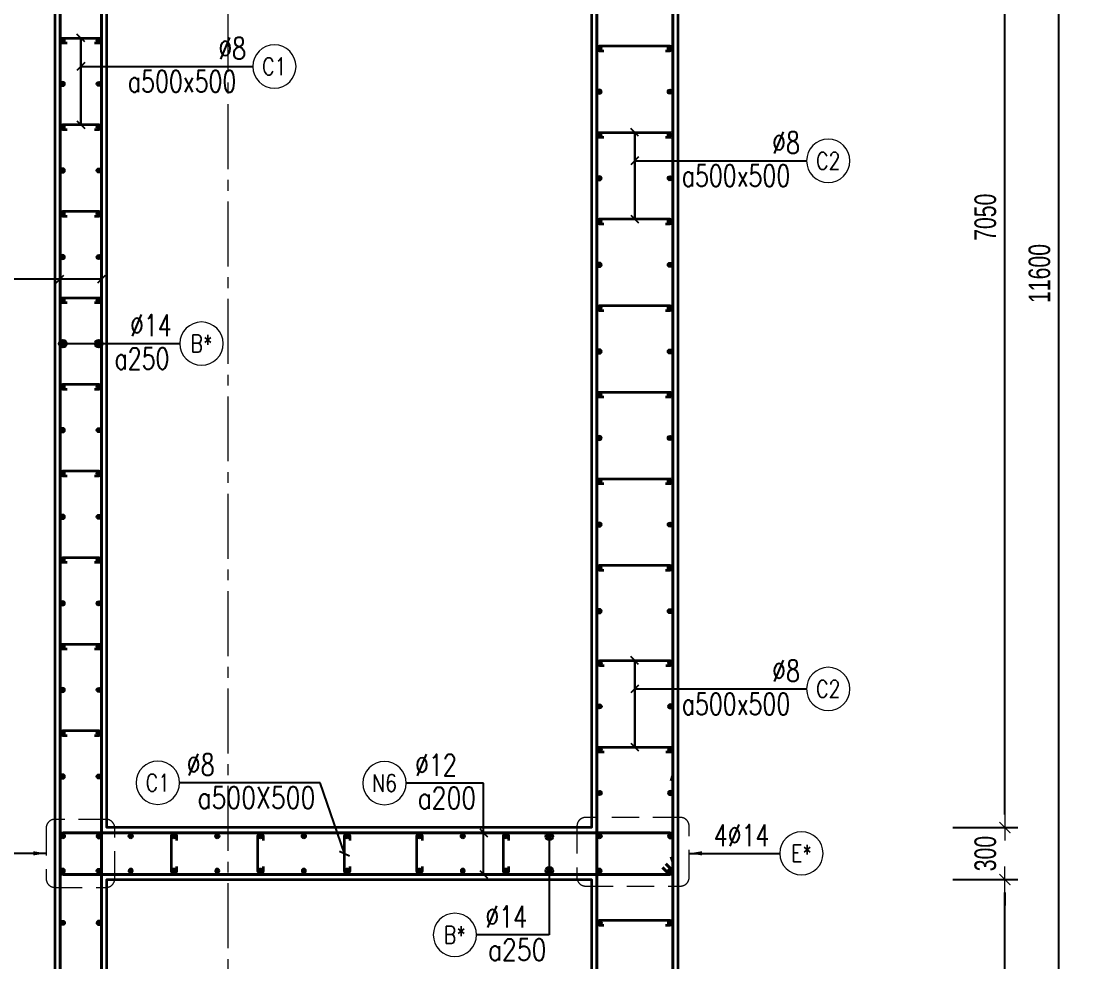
# Model space of a CAD drawing. Header units: millimetres. Extents: x 988833 to 1318015, y -9365 to 47591.
# Drawn here: x 1161304 to 1167376, y 2710 to 8144 of the extents above; entities that cross this region are included whole.
import ezdxf
from ezdxf.enums import TextEntityAlignment as Align

# ---------------------------------------------------------------- set-up
doc = ezdxf.new("R2010")
doc.units = ezdxf.units.MM
doc.header["$MEASUREMENT"] = 0
doc.linetypes.add('HIDDEN2', pattern=[4.7625, 3.175, -1.5875])
doc.linetypes.add('OF_Grid_1$0$CENTER2', pattern=[1.125, 0.75, -0.125, 0.125, -0.125])
doc.layers.get('0').update_dxf_attribs({"lineweight": 20})
doc.layers.get('Defpoints').update_dxf_attribs({"color": 151, "lineweight": 9})
for name, color, linetype, lineweight in [('KC-LEADER', 153, 'Continuous', 18), ('KC-THEP', 6, 'Continuous', 40), ('NDC_S_DIM', 1, 'Continuous', 15), ('NDC_S_HIDDEN', 8, 'HIDDEN2', 13), ('NDC_S_LEADER', 1, 'Continuous', 15), ('NDC_S_REBAR', 4, 'Continuous', 35), ('NDC_S_STIRRUP', 4, 'Continuous', 40), ('NDC_S_VN TEXT', 7, 'Continuous', 20), ('NDC_S_WALL', 6, 'Continuous', 35), ('OF_Grid_1$0$NDC_S_AXIS', 5, 'OF_Grid_1$0$CENTER2', 13)]:
    doc.layers.add(name, color=color, linetype=linetype, lineweight=lineweight)
doc.styles.add('NDC_DIM', font='', dxfattribs={"width": 0.75})
doc.styles.add('NDC_EN TXT', font='romans.shx', dxfattribs={"width": 0.8})
doc.styles.get('NDC_DIM').set_extended_font_data('Dotum')
doc.dimstyles.new('NDC_dim_30', dxfattribs={"dimscale": 30, "dimtxt": 2.5, "dimasz": 1.5, "dimexe": 1.5, "dimexo": 2.5, "dimgap": 1, "dimtad": 1, "dimdec": 0, "dimzin": 0, "dimdsep": 46, "dimtxsty": 'NDC_DIM', "dimblk": 'DIMMARK', "dimcen": 0.09, "dimdle": 1.2, "dimclrd": 1, "dimclre": 1, "dimclrt": 3, "dimadec": 0, "dimazin": 0, "dimtfac": 1, "dimtdec": 0, "dimtix": 1, "dimtofl": 0, "dimtmove": 0, "dimatfit": 3, "dimfxl": 6, "dimfxlon": 1, "dimtolj": 1, "dimtzin": 0, "dimarcsym": 0})
doc.dimstyles.new('NDC_dim_50', dxfattribs={"dimscale": 50, "dimtxt": 2.5, "dimasz": 1.5, "dimexe": 1.5, "dimexo": 2.5, "dimgap": 1, "dimtad": 1, "dimdec": 0, "dimzin": 0, "dimdsep": 46, "dimtxsty": 'NDC_DIM', "dimblk": 'DIMMARK', "dimcen": 0.09, "dimdle": 1.2, "dimclrd": 1, "dimclre": 1, "dimclrt": 3, "dimadec": 0, "dimazin": 0, "dimtfac": 1, "dimtdec": 0, "dimtix": 1, "dimtofl": 0, "dimtmove": 0, "dimatfit": 3, "dimfxl": 6, "dimfxlon": 1, "dimtolj": 1, "dimtzin": 0, "dimarcsym": 0})

# ---------------------------------------------------------------- blocks, each defined once
blk = doc.blocks.new('THEP')
at = {"layer": 'KC-LEADER', "color": 6}
blk.add_circle((0, 0), 14, dxfattribs=at)
at = {"layer": 'KC-THEP'}
for p, q in [((-14, 0), (14, 0)), ((9.9, 9.9), (-9.9, -9.9)), ((-9.9, 9.9), (9.9, -9.9)), ((0, 14), (0, -14))]:
    blk.add_line(p, q, dxfattribs=at)
blk = doc.blocks.new('DIMMARK')
at = {"layer": 'NDC_S_DIM', "color": 1}
blk.add_line((-1.5, 0), (1, 0), dxfattribs=at)
at = {"layer": 'NDC_S_DIM', "color": 2, "const_width": 0.1}
blk.add_lwpolyline([(-0.424, -0.424), (0.424, 0.424)], dxfattribs=at)
blk = doc.blocks.new('*U13')
blk.add_circle((-2.5, 0), 2.5)
at = {"layer": 'NDC_S_VN TEXT', "color": 3, "style": 'NDC_EN TXT', "width": 0.75}
blk.add_attdef('DK1', (0.5, 0.85), '', height=2.5, dxfattribs=at)
at = {"layer": 'NDC_S_VN TEXT', "color": 7, "style": 'NDC_EN TXT', "width": 0.8}
blk.add_attdef('SH2', text='', height=2, dxfattribs=at).set_placement((-2.5, 0), align=Align.MIDDLE)
blk = doc.blocks.new('*U12')
blk.add_circle((-2.5, 0), 2.5)
at = {"layer": 'NDC_S_VN TEXT', "color": 3, "style": 'NDC_EN TXT', "width": 0.75}
for tag, p in [('DK1', (0.5, 0.85)), ('KC1', (0.5, -2.97))]:
    blk.add_attdef(tag, p, '', height=2.5, dxfattribs=at)
at = {"layer": 'NDC_S_VN TEXT', "color": 7, "style": 'NDC_EN TXT', "width": 0.8}
blk.add_attdef('SH2', text='', height=2, dxfattribs=at).set_placement((-2.5, 0), align=Align.MIDDLE)
blk = doc.blocks.new('*U11')
blk.add_circle((-2.5, 0), 2.5)
at = {"layer": 'NDC_S_VN TEXT', "color": 3, "style": 'NDC_EN TXT', "width": 0.75}
for tag, p in [('DK1', (0.5, 0.85)), ('KC1', (0.5, -2.97))]:
    blk.add_attdef(tag, p, '', height=2.5, dxfattribs=at)
at = {"layer": 'NDC_S_VN TEXT', "color": 7, "style": 'NDC_EN TXT', "width": 0.8}
blk.add_attdef('SH2', text='', height=2, dxfattribs=at).set_placement((-2.5, 0), align=Align.MIDDLE)
blk = doc.blocks.new('*U10')
blk.add_circle((2.5, 0), 2.5)
at = {"layer": 'NDC_S_VN TEXT', "color": 3, "style": 'NDC_EN TXT'}
for tag, width, p in [('DK2', 0.75, (-0.85, 0.85)), ('KC2', 0.8, (-0.85, -2.97))]:
    blk.add_attdef(tag, text='', height=2.5, dxfattribs=dict(at, width=width)).set_placement(p, align=Align.RIGHT)
at = {"layer": 'NDC_S_VN TEXT', "color": 7, "style": 'NDC_EN TXT', "width": 0.8}
blk.add_attdef('SH3', text='', height=2, dxfattribs=at).set_placement((2.5, 0), align=Align.MIDDLE)
blk = doc.blocks.new('*D853')
at = {"layer": 'Defpoints', "color": 0, "ltscale": 200, "transparency": 16777216}
for p in [(1165777.6, 12485.6), (1167300.9, 12485.6), (1165777.6, 885.9)]:
    blk.add_point(p, dxfattribs=at)
at = {"layer": 'NDC_S_DIM', "color": 1, "lineweight": -2, "ltscale": 200, "transparency": 16777216}
for p, q in [((1167000.9, 12485.6), (1167375.9, 12485.6)), ((1167300.9, 960.9), (1167300.9, 12410.6)), ((1167000.9, 885.9), (1167375.9, 885.9))]:
    blk.add_line(p, q, dxfattribs=at)
at = {"layer": 'NDC_S_DIM', "color": 1, "lineweight": -2, "ltscale": 200, "transparency": 16777216, "xscale": 75, "yscale": 75, "zscale": 75}
for p, rotation in [((1167300.9, 12485.6), 90), ((1167300.9, 885.9), 270)]:
    blk.add_blockref('DIMMARK', p, dxfattribs=dict(at, rotation=rotation))
at = {"layer": 'NDC_S_DIM', "color": 3, "ltscale": 200, "transparency": 16777216, "insert": (1167188.3, 6685.7), "char_height": 125, "attachment_point": 5, "rotation": 90, "style": 'NDC_DIM'}
blk.add_mtext('\\A1;11600', dxfattribs=at)
blk = doc.blocks.new('*D884')
at = {"layer": 'Defpoints', "color": 0, "ltscale": 200, "transparency": 16777216}
for p in [(1164600.4, 3485.6), (1166988.3, 3485.6), (1164600.4, 3185.6)]:
    blk.add_point(p, dxfattribs=at)
at = {"layer": 'NDC_S_DIM', "color": 1, "lineweight": -2, "ltscale": 200, "transparency": 16777216}
for p, q in [((1166988.3, 3560.6), (1166988.3, 3635.6)), ((1166688.3, 3485.6), (1167063.3, 3485.6)), ((1166688.3, 3185.6), (1167063.3, 3185.6)), ((1166988.3, 3110.6), (1166988.3, 3035.6))]:
    blk.add_line(p, q, dxfattribs=at)
at = {"layer": 'NDC_S_DIM', "color": 1, "lineweight": -2, "ltscale": 200, "transparency": 16777216, "xscale": 75, "yscale": 75, "zscale": 75}
for p, rotation in [((1166988.3, 3485.6), 270), ((1166988.3, 3185.6), 90)]:
    blk.add_blockref('DIMMARK', p, dxfattribs=dict(at, rotation=rotation))
at = {"layer": 'NDC_S_DIM', "color": 3, "ltscale": 200, "transparency": 16777216, "insert": (1166875.7, 3335.6), "char_height": 125, "attachment_point": 5, "rotation": 90, "style": 'NDC_DIM'}
blk.add_mtext('\\A1;300', dxfattribs=at)
blk = doc.blocks.new('*D885')
at = {"layer": 'Defpoints', "color": 0, "ltscale": 200, "transparency": 16777216}
for p in [(1164475.4, 10535.6), (1166988.3, 10535.6), (1164600.4, 3485.6)]:
    blk.add_point(p, dxfattribs=at)
at = {"layer": 'NDC_S_DIM', "color": 1, "lineweight": -2, "ltscale": 200, "transparency": 16777216}
for p, q in [((1166688.3, 10535.6), (1167063.3, 10535.6)), ((1166988.3, 3560.6), (1166988.3, 10460.6)), ((1166688.3, 3485.6), (1167063.3, 3485.6))]:
    blk.add_line(p, q, dxfattribs=at)
at = {"layer": 'NDC_S_DIM', "color": 1, "lineweight": -2, "ltscale": 200, "transparency": 16777216, "xscale": 75, "yscale": 75, "zscale": 75}
for p, rotation in [((1166988.3, 10535.6), 90), ((1166988.3, 3485.6), 270)]:
    blk.add_blockref('DIMMARK', p, dxfattribs=dict(at, rotation=rotation))
at = {"layer": 'NDC_S_DIM', "color": 3, "ltscale": 200, "transparency": 16777216, "insert": (1166875.7, 7010.6), "char_height": 125, "attachment_point": 5, "rotation": 90, "style": 'NDC_DIM'}
blk.add_mtext('\\A1;7050', dxfattribs=at)
blk = doc.blocks.new('*D890')
at = {"layer": 'Defpoints', "color": 0, "ltscale": 200, "transparency": 16777216}
for p in [(1164517.6, 3185.6), (1166988.3, 3185.6), (1164600.4, 985.6)]:
    blk.add_point(p, dxfattribs=at)
at = {"layer": 'NDC_S_DIM', "color": 1, "lineweight": -2, "ltscale": 200, "transparency": 16777216}
for p, q in [((1166688.3, 3185.6), (1167063.3, 3185.6)), ((1166988.3, 1060.6), (1166988.3, 3110.6)), ((1166688.3, 985.6), (1167063.3, 985.6))]:
    blk.add_line(p, q, dxfattribs=at)
at = {"layer": 'NDC_S_DIM', "color": 1, "lineweight": -2, "ltscale": 200, "transparency": 16777216, "xscale": 75, "yscale": 75, "zscale": 75}
for p, rotation in [((1166988.3, 3185.6), 90), ((1166988.3, 985.6), 270)]:
    blk.add_blockref('DIMMARK', p, dxfattribs=dict(at, rotation=rotation))
at = {"layer": 'NDC_S_DIM', "color": 3, "ltscale": 200, "transparency": 16777216, "insert": (1166875.7, 2085.6), "char_height": 125, "attachment_point": 5, "rotation": 90, "style": 'NDC_DIM'}
blk.add_mtext('\\A1;2200', dxfattribs=at)

msp = doc.modelspace()

# ---------------------------------------------------------------- linework, layer by layer
at = {"layer": 'NDC_S_HIDDEN', "ltscale": 50}
for points in [[(1161795.7, 3533.3), (1161499.6, 3533.3, 0.414214), (1161449.6, 3483.3), (1161449.6, 3190.4, 0.414214), (1161499.6, 3140.4), (1161795.7, 3140.4, 0.414214), (1161845.7, 3190.4), (1161845.7, 3483.3, 0.414214)], [(1165114.1, 3544), (1164566, 3544, 0.414214), (1164516, 3494), (1164516, 3197.9, 0.414214), (1164566, 3147.9), (1165114.1, 3147.9, 0.414214), (1165164.1, 3197.9), (1165164.1, 3494, 0.414214)]]:
    msp.add_lwpolyline(points, format="xyb", close=True, dxfattribs=at)
at = {"layer": 'NDC_S_REBAR'}
for points in [[(1161571.1, 8015.7), (1161546.1, 8015.7, -1), (1161546.1, 8045.7), (1161753.1, 8045.7, -1), (1161753.1, 8015.7), (1161728.1, 8015.7)], [(1164671.9, 7970.6), (1164646.9, 7970.6, -1), (1164646.9, 8000.6), (1165052.3, 8000.6, -1), (1165052.3, 7970.6), (1165027.3, 7970.6)], [(1161571.1, 7515.7), (1161546.1, 7515.7, -1), (1161546.1, 7545.7), (1161753.1, 7545.7, -1), (1161753.1, 7515.7), (1161728.1, 7515.7)], [(1164671.9, 7470.6), (1164646.9, 7470.6, -1), (1164646.9, 7500.6), (1165052.3, 7500.6, -1), (1165052.3, 7470.6), (1165027.3, 7470.6)], [(1161571.1, 7015.7), (1161546.1, 7015.7, -1), (1161546.1, 7045.7), (1161753.1, 7045.7, -1), (1161753.1, 7015.7), (1161728.1, 7015.7)], [(1164671.9, 6970.6), (1164646.9, 6970.6, -1), (1164646.9, 7000.6), (1165052.3, 7000.6, -1), (1165052.3, 6970.6), (1165027.3, 6970.6)], [(1161571.1, 6515.7), (1161546.1, 6515.7, -1), (1161546.1, 6545.7), (1161753.1, 6545.7, -1), (1161753.1, 6515.7), (1161728.1, 6515.7)], [(1164671.9, 6470.6), (1164646.9, 6470.6, -1), (1164646.9, 6500.6), (1165052.3, 6500.6, -1), (1165052.3, 6470.6), (1165027.3, 6470.6)], [(1161571.1, 6015.7), (1161546.1, 6015.7, -1), (1161546.1, 6045.7), (1161753.1, 6045.7, -1), (1161753.1, 6015.7), (1161728.1, 6015.7)], [(1164671.9, 5970.6), (1164646.9, 5970.6, -1), (1164646.9, 6000.6), (1165052.3, 6000.6, -1), (1165052.3, 5970.6), (1165027.3, 5970.6)], [(1161571.1, 5515.7), (1161546.1, 5515.7, -1), (1161546.1, 5545.7), (1161753.1, 5545.7, -1), (1161753.1, 5515.7), (1161728.1, 5515.7)], [(1164671.9, 5470.6), (1164646.9, 5470.6, -1), (1164646.9, 5500.6), (1165052.3, 5500.6, -1), (1165052.3, 5470.6), (1165027.3, 5470.6)], [(1161571.1, 5015.7), (1161546.1, 5015.7, -1), (1161546.1, 5045.7), (1161753.1, 5045.7, -1), (1161753.1, 5015.7), (1161728.1, 5015.7)], [(1164671.9, 4970.6), (1164646.9, 4970.6, -1), (1164646.9, 5000.6), (1165052.3, 5000.6, -1), (1165052.3, 4970.6), (1165027.3, 4970.6)], [(1161571.1, 4515.7), (1161546.1, 4515.7, -1), (1161546.1, 4545.7), (1161753.1, 4545.7, -1), (1161753.1, 4515.7), (1161728.1, 4515.7)], [(1164673.4, 4420.6), (1164648.4, 4420.6, -1), (1164648.4, 4450.6), (1165053.9, 4450.6, -1), (1165053.9, 4420.6), (1165028.9, 4420.6)], [(1161571.1, 4015.7), (1161546.1, 4015.7, -1), (1161546.1, 4045.7), (1161753.1, 4045.7, -1), (1161753.1, 4015.7), (1161728.1, 4015.7)], [(1164673.4, 3920.6), (1164648.4, 3920.6, -1), (1164648.4, 3950.6), (1165053.9, 3950.6, -1), (1165053.9, 3920.6), (1165028.9, 3920.6)], [(1162203, 3260.6), (1162203, 3235.6, -1), (1162173, 3235.6), (1162173, 3435.6, -1), (1162203, 3435.6), (1162203, 3410.6)], [(1162703, 3260.6), (1162703, 3235.6, -1), (1162673, 3235.6), (1162673, 3435.6, -1), (1162703, 3435.6), (1162703, 3410.6)], [(1163203, 3260.6), (1163203, 3235.6, -1), (1163173, 3235.6), (1163173, 3435.6, -1), (1163203, 3435.6), (1163203, 3410.6)], [(1163621.3, 3260.6), (1163621.3, 3235.6, -1), (1163591.3, 3235.6), (1163591.3, 3435.6, -1), (1163621.3, 3435.6), (1163621.3, 3410.6)], [(1164121.3, 3260.6), (1164121.3, 3235.6, -1), (1164091.3, 3235.6), (1164091.3, 3435.6, -1), (1164121.3, 3435.6), (1164121.3, 3410.6)], [(1164671.9, 2920.6), (1164646.9, 2920.6, -1), (1164646.9, 2950.6), (1165052.3, 2950.6, -1), (1165052.3, 2920.6), (1165027.3, 2920.6)]]:
    msp.add_lwpolyline(points, format="xyb", dxfattribs=at)
at = {"layer": 'NDC_S_STIRRUP'}
for points in [[(1161729.6, 575.6), (1161769.6, 535.6, -0.414214), (1161749.6, 515.6), (1161549.6, 515.6, -0.414214), (1161529.6, 535.6), (1161529.6, 12835.6, -0.414214), (1161549.6, 12855.6), (1161749.6, 12855.6, -0.414214), (1161769.6, 12835.6), (1161769.6, 535.6, -0.414214), (1161749.6, 515.6), (1161709.6, 555.6)], [(1165060.4, 3317), (1165070.4, 3287), (1165070.4, 12835.6, 0.414214), (1165050.4, 12855.6), (1164650.4, 12855.6, 0.414214), (1164630.4, 12835.6), (1164630.4, 9586.3), (1164630.4, 9586.3)], [(1164630.4, 10085.6), (1164630.4, 10085.6), (1164630.4, 535.6, 0.414214), (1164650.4, 515.6), (1165050.4, 515.6, 0.414214), (1165070.4, 535.6), (1165070.4, 3786.3), (1165060.4, 3756.3)], [(1165010.4, 3255.6), (1165050.4, 3215.6, 0.414214), (1165070.4, 3235.6), (1165070.4, 3435.6, 0.414214), (1165050.4, 3455.6), (1161549.6, 3455.6, 0.414214), (1161529.6, 3435.6), (1161529.6, 3235.6, 0.414358), (1161549.6, 3215.6), (1165050.4, 3215.6, 0.414214), (1165070.4, 3235.6), (1165030.4, 3275.6)]]:
    msp.add_lwpolyline(points, format="xyb", dxfattribs=at)
at = {"layer": 'NDC_S_WALL'}
for points in [[(1161500.4, 9885.6), (1161500.4, 485.6), (1162799.2, 485.6), (1162799.2, 485.6), (1162799.2, 985.6), (1162799.2, 985.6), (1161800.4, 985.6), (1161800.4, 3185.6), (1161800.4, 3185.6), (1164600.4, 3185.6), (1164600.4, 3185.6), (1164600.4, 985.6), (1163601.5, 985.6), (1163601.5, 985.6), (1163601.5, 485.6), (1163601.5, 485.6), (1165100.4, 485.6), (1165100.4, 12885.6)], [(1164600.4, 10535.6), (1164600.4, 3485.6), (1164600.4, 3485.6), (1161800.4, 3485.6), (1161800.4, 3485.6), (1161800.4, 12885.6)]]:
    msp.add_lwpolyline(points, dxfattribs=at)
at = {"layer": 'OF_Grid_1$0$NDC_S_AXIS', "ltscale": 500}
msp.add_line((1162501.2, -1148.8), (1162501.2, 14547.4), dxfattribs=at)

# ---------------------------------------------------------------- block references
at = {"layer": 'KC-THEP', "xscale": -1}
for p, rotation in [((1161546.1, 8030.7), 350.3314355636191), ((1164646.9, 7985.6), 350.3314355636191), ((1161546.1, 7780.7), 350.3314355636191), ((1164646.9, 7735.6), 350.3314355636191), ((1161546.1, 7530.7), 350.3314355636191), ((1164646.9, 7485.6), 350.3314355636191), ((1161546.1, 7280.7), 350.3314355636191), ((1164646.9, 7235.6), 350.3314355636191), ((1161546.1, 7030.7), 350.3314355636191), ((1164646.9, 6985.6), 350.3314355636191), ((1161546.1, 6780.7), 350.3314355636191), ((1164646.9, 6735.6), 350.3314355636191), ((1161546.1, 6530.7), 350.3314355636191), ((1164646.9, 6485.6), 350.3314355636191), ((1161546.1, 6280.7), 350.3314355636191), ((1164646.9, 6235.6), 350.3314355636191), ((1161546.1, 6030.7), 350.3314355636191), ((1164646.9, 5985.6), 350.3314355636191), ((1161546.1, 5780.7), 350.3314355636191), ((1164646.9, 5735.6), 350.3314355636191), ((1161546.1, 5530.7), 350.3314355636191), ((1164646.9, 5485.6), 350.3314355636191), ((1161546.1, 5280.7), 350.3314355636191), ((1164646.9, 5235.6), 350.3314355636191), ((1161546.1, 5030.7), 350.3314355636191), ((1164646.9, 4985.6), 350.3314355636191), ((1161546.1, 4780.7), 350.3314355636191), ((1164646.9, 4735.6), 350.3314355636191), ((1161546.1, 4530.7), 350.3314355636191), ((1165053.9, 4435.6), 170.331435563619), ((1161546.1, 4280.7), 350.3314355636191), ((1165053.9, 4185.6), 170.331435563619), ((1161546.1, 4030.7), 350.3314355636191), ((1165053.9, 3935.6), 170.331435563619), ((1161546.1, 3780.7), 350.3314355636191), ((1165053.9, 3685.6), 170.331435563619), ((1161753.1, 3435.6), 170.331435563619), ((1165053.9, 3435.6), 170.331435563619), ((1161546.1, 3235.6), 350.3314355636191), ((1161938, 3235.6), 350.3314355636191), ((1162188, 3235.6), 350.3314355636191), ((1162438, 3235.6), 350.3314355636191), ((1162688, 3235.6), 350.3314355636191), ((1162938, 3235.6), 350.3314355636191), ((1163188, 3235.6), 350.3314355636191), ((1163606.3, 3235.6), 350.3314355636191), ((1163856.3, 3235.6), 350.3314355636191), ((1164106.3, 3235.6), 350.3314355636191), ((1164356.3, 3235.6), 350.3314355636191), ((1164646.9, 3235.6), 350.3314355636191), ((1161753.1, 2935.6), 170.331435563619), ((1165052.3, 2935.6), 170.331435563619)]:
    msp.add_blockref('THEP', p, dxfattribs=dict(at, rotation=rotation))
at = {"layer": 'KC-THEP'}
for p, rotation in [((1161753.1, 8030.7), 9.66856443638095), ((1165052.3, 7985.6), 9.66856443638085), ((1161753.1, 7780.7), 9.66856443638095), ((1165052.3, 7735.6), 9.66856443638085), ((1161753.1, 7530.7), 9.66856443638095), ((1165052.3, 7485.6), 9.66856443638085), ((1161753.1, 7280.7), 9.66856443638095), ((1165052.3, 7235.6), 9.66856443638085), ((1161753.1, 7030.7), 9.66856443638095), ((1165052.3, 6985.6), 9.66856443638085), ((1161753.1, 6780.7), 9.66856443638095), ((1165052.3, 6735.6), 9.66856443638085), ((1161753.1, 6530.7), 9.66856443638095), ((1165052.3, 6485.6), 9.66856443638085), ((1161753.1, 6280.7), 9.66856443638095), ((1165052.3, 6235.6), 9.66856443638085), ((1161753.1, 6030.7), 9.66856443638095), ((1165052.3, 5985.6), 9.66856443638085), ((1161753.1, 5780.7), 9.66856443638095), ((1165052.3, 5735.6), 9.66856443638085), ((1161753.1, 5530.7), 9.66856443638095), ((1165052.3, 5485.6), 9.66856443638085), ((1161753.1, 5280.7), 9.66856443638095), ((1165052.3, 5235.6), 9.66856443638085), ((1161753.1, 5030.7), 9.66856443638095), ((1165052.3, 4985.6), 9.66856443638085), ((1161753.1, 4780.7), 9.66856443638095), ((1165052.3, 4735.6), 9.66856443638085), ((1161753.1, 4530.7), 9.66856443638095), ((1164646.9, 4435.6), 189.6685644363809), ((1161753.1, 4280.7), 9.66856443638095), ((1164646.9, 4185.6), 189.6685644363809), ((1161753.1, 4030.7), 9.66856443638095), ((1164646.9, 3935.6), 189.6685644363809), ((1161753.1, 3780.7), 9.66856443638095), ((1164646.9, 3685.6), 189.6685644363809), ((1161546.1, 3435.6), 189.6685644363809), ((1161938, 3435.6), 189.6685644363809), ((1162188, 3435.6), 189.6685644363809), ((1162438, 3435.6), 189.6685644363809), ((1162688, 3435.6), 189.6685644363809), ((1162938, 3435.6), 189.6685644363809), ((1163188, 3435.6), 189.6685644363809), ((1163606.3, 3435.6), 189.6685644363809), ((1163856.3, 3435.6), 189.6685644363809), ((1164106.3, 3435.6), 189.6685644363809), ((1164356.3, 3435.6), 189.6685644363809), ((1164646.9, 3435.6), 189.6685644363809), ((1161753.1, 3235.6), 9.66856443638095), ((1165053.9, 3235.6), 9.66856443638095), ((1161546.1, 2935.6), 189.6685644363809), ((1164646.9, 2935.6), 189.6685644363809)]:
    msp.add_blockref('THEP', p, dxfattribs=dict(at, rotation=rotation))
at = {"layer": 'NDC_S_VN TEXT'}
ref = msp.add_blockref('*U12', (1162642.9, 7881.3), dxfattribs=dict(at, xscale=-50, yscale=50, zscale=50))
ref.add_attrib('SH2', 'C1', dxfattribs={"color": 7, "height": 100, "style": 'NDC_EN TXT', "width": 0.8}).set_placement((1162767.9, 7881.3), align=Align.MIDDLE)
ref.add_attrib('DK1', '%%c8', (1162443.8, 7923.6), dxfattribs={"color": 3, "height": 125, "style": 'NDC_EN TXT', "width": 0.75})
ref.add_attrib('KC1', 'a500x500', (1161921.5, 7732.7), dxfattribs={"color": 3, "height": 125, "style": 'NDC_EN TXT', "width": 0.75})
ref = msp.add_blockref('*U12', (1165842.9, 7336.2), dxfattribs=dict(at, xscale=-50, yscale=50, zscale=50))
ref.add_attrib('SH2', 'C2', dxfattribs={"color": 7, "height": 100, "style": 'NDC_EN TXT', "width": 0.8}).set_placement((1165967.9, 7336.2), align=Align.MIDDLE)
ref.add_attrib('DK1', '%%c8', (1165643.8, 7378.5), dxfattribs={"color": 3, "height": 125, "style": 'NDC_EN TXT', "width": 0.75})
ref.add_attrib('KC1', 'a500x500', (1165121.5, 7187.6), dxfattribs={"color": 3, "height": 125, "style": 'NDC_EN TXT', "width": 0.75})
ref = msp.add_blockref('*U11', (1162222, 6280.7), dxfattribs=dict(at, xscale=-50, yscale=50, zscale=50))
ref.add_attrib('SH2', 'B*', dxfattribs={"color": 7, "height": 100, "style": 'NDC_EN TXT', "width": 0.8}).set_placement((1162347, 6280.7), align=Align.MIDDLE)
ref.add_attrib('DK1', '%%C14', (1161933.6, 6323), dxfattribs={"color": 3, "height": 125, "style": 'NDC_EN TXT', "width": 0.75})
ref.add_attrib('KC1', 'a250', (1161844.3, 6132.1), dxfattribs={"color": 3, "height": 125, "style": 'NDC_EN TXT', "width": 0.75})
ref = msp.add_blockref('*U12', (1165842.9, 4286.2), dxfattribs=dict(at, xscale=-50, yscale=50, zscale=50))
ref.add_attrib('SH2', 'C2', dxfattribs={"color": 7, "height": 100, "style": 'NDC_EN TXT', "width": 0.8}).set_placement((1165967.9, 4286.2), align=Align.MIDDLE)
ref.add_attrib('DK1', '%%c8', (1165643.8, 4328.5), dxfattribs={"color": 3, "height": 125, "style": 'NDC_EN TXT', "width": 0.75})
ref.add_attrib('KC1', 'a500x500', (1165121.5, 4137.6), dxfattribs={"color": 3, "height": 125, "style": 'NDC_EN TXT', "width": 0.75})
ref = msp.add_blockref('*U10', (1162219.5, 3744.6), dxfattribs=dict(at, xscale=-50, yscale=50, zscale=50))
ref.add_attrib('SH3', 'C1', dxfattribs={"color": 7, "height": 100, "style": 'NDC_EN TXT', "width": 0.8}).set_placement((1162094.5, 3744.6), align=Align.MIDDLE)
ref.add_attrib('DK2', '%%c8', dxfattribs={"color": 3, "height": 125, "style": 'NDC_EN TXT', "width": 0.75}).set_placement((1162422.7, 3786.9), align=Align.RIGHT)
ref.add_attrib('KC2', 'a500X500', dxfattribs={"color": 3, "height": 125, "style": 'NDC_EN TXT', "width": 0.8}).set_placement((1163004.8, 3596), align=Align.RIGHT)
ref = msp.add_blockref('*U10', (1163529.3, 3742.5), dxfattribs=dict(at, xscale=-50, yscale=50, zscale=50))
ref.add_attrib('SH3', 'N6', dxfattribs={"color": 7, "height": 100, "style": 'NDC_EN TXT', "width": 0.8}).set_placement((1163404.3, 3742.5), align=Align.MIDDLE)
ref.add_attrib('DK2', '%%C12', dxfattribs={"color": 3, "height": 125, "style": 'NDC_EN TXT', "width": 0.75}).set_placement((1163821.8, 3784.7), align=Align.RIGHT)
ref.add_attrib('KC2', 'a200', dxfattribs={"color": 3, "height": 125, "style": 'NDC_EN TXT', "width": 0.8}).set_placement((1163933.7, 3593.8), align=Align.RIGHT)
ref = msp.add_blockref('*U13', (1165688.1, 3336.9), dxfattribs=dict(at, xscale=-50, yscale=50, zscale=50))
ref.add_attrib('SH2', 'E*', dxfattribs={"color": 7, "height": 100, "style": 'NDC_EN TXT', "width": 0.8}).set_placement((1165813.1, 3336.9), align=Align.MIDDLE)
ref.add_attrib('DK1', '4%%C14', (1165305.9, 3379.1), dxfattribs={"color": 3, "height": 125, "style": 'NDC_EN TXT', "width": 0.75})
ref = msp.add_blockref('*U10', (1163935.7, 2865.9), dxfattribs=dict(at, xscale=-50, yscale=50, zscale=50))
ref.add_attrib('SH3', 'B*', dxfattribs={"color": 7, "height": 100, "style": 'NDC_EN TXT', "width": 0.8}).set_placement((1163810.7, 2865.9), align=Align.MIDDLE)
ref.add_attrib('DK2', '%%C14', dxfattribs={"color": 3, "height": 125, "style": 'NDC_EN TXT', "width": 0.75}).set_placement((1164228.2, 2908.2), align=Align.RIGHT)
ref.add_attrib('KC2', 'a250', dxfattribs={"color": 3, "height": 125, "style": 'NDC_EN TXT', "width": 0.8}).set_placement((1164340.1, 2717.3), align=Align.RIGHT)

# ---------------------------------------------------------------- dimensions: what is measured, and where the dimension line sits
at = {"layer": 'NDC_S_DIM', "ltscale": 200}
for base, p1, p2, picture, middle in [((1167300.9, 12485.6), (1165777.6, 885.9), (1165777.6, 12485.6), '*D853', (1167188.3, 6685.7)), ((1166988.3, 10535.6), (1164600.4, 3485.6), (1164475.4, 10535.6), '*D885', (1166875.7, 7010.6)), ((1166988.3, 3485.6), (1164600.4, 3185.6), (1164600.4, 3485.6), '*D884', (1166875.7, 3335.6)), ((1166988.3, 3185.6), (1164600.4, 985.6), (1164517.6, 3185.6), '*D890', (1166875.7, 2085.6))]:
    dim = msp.add_linear_dim(base=base, p1=p1, p2=p2, angle=90, dimstyle='NDC_dim_50', override={"dimtmove": 1}, dxfattribs=at)
    dim.commit()
    dim.dimension.update_dxf_attribs({"geometry": picture, "text_midpoint": middle})

# ---------------------------------------------------------------- leaders
at = {"layer": 'NDC_S_LEADER'}
for points, dimstyle, override in [([(1161649.6, 8045.7), (1161649.6, 7545.7)], 'NDC_dim_30', {"dimtad": 0, "dimldrblk": 'Oblique'}), ([(1161649.6, 7545.7), (1161649.6, 8045.7)], 'NDC_dim_30', {"dimtad": 0, "dimldrblk": 'Oblique'}), ([(1161649.6, 7881.3), (1162642.9, 7881.3)], 'NDC_dim_30', {"dimtad": 0, "dimldrblk": 'Oblique'}), ([(1164849.6, 7500.6), (1164849.6, 7000.6)], 'NDC_dim_30', {"dimtad": 0, "dimldrblk": 'Oblique'}), ([(1164849.6, 7000.6), (1164849.6, 7500.6)], 'NDC_dim_30', {"dimtad": 0, "dimldrblk": 'Oblique'}), ([(1164849.6, 7336.2), (1165842.9, 7336.2)], 'NDC_dim_30', {"dimtad": 0, "dimldrblk": 'Oblique'}), ([(1161769.6, 6653.7), (1160887.2, 6653.7)], 'NDC_dim_30', {"dimtad": 0, "dimldrblk": 'Oblique'}), ([(1161529.6, 6653.7), (1160887.2, 6653.7)], 'NDC_dim_30', {"dimtad": 0, "dimldrblk": 'Oblique'}), ([(1161546.1, 6280.7), (1162222, 6280.7)], 'NDC_dim_30', {"dimtad": 0, "dimldrblk": 'Origin'}), ([(1161753.1, 6280.7), (1162222, 6280.7)], 'NDC_dim_30', {"dimtad": 0, "dimldrblk": 'Origin'}), ([(1164849.6, 4450.6), (1164849.6, 3950.6)], 'NDC_dim_30', {"dimtad": 0, "dimldrblk": 'Oblique'}), ([(1164849.6, 3950.6), (1164849.6, 4450.6)], 'NDC_dim_30', {"dimtad": 0, "dimldrblk": 'Oblique'}), ([(1164849.6, 4286.2), (1165842.9, 4286.2)], 'NDC_dim_30', {"dimtad": 0, "dimldrblk": 'Oblique'}), ([(1163173, 3335.6), (1163032.4, 3744.6), (1162219.5, 3744.6)], 'NDC_dim_30', {"dimtad": 0, "dimldrblk": 'Oblique'}), ([(1163976.7, 3215.6), (1163976.7, 3742.3), (1163529.3, 3742.3)], 'NDC_dim_30', {"dimgap": 1, "dimtad": 0, "dimldrblk": 'Oblique'}), ([(1163976.7, 3455.6), (1163976.7, 3742.3), (1163529.3, 3742.3)], 'NDC_dim_30', {"dimtad": 0, "dimldrblk": 'Oblique'}), ([(1164356.3, 3435.6), (1164356.3, 2865.7), (1163935.7, 2865.7)], 'NDC_dim_30', {"dimgap": 1, "dimtad": 0, "dimldrblk": 'Origin'}), ([(1161449.6, 3336.9), (1160910.7, 3336.9)], 'NDC_dim_50', {"dimgap": 1, "dimtad": 0}), ([(1165164.1, 3336.9), (1165688.1, 3336.9)], 'NDC_dim_50', {"dimgap": 1, "dimtad": 0}), ([(1164356.3, 3235.6), (1164356.3, 2865.7), (1163935.7, 2865.7)], 'NDC_dim_30', {"dimgap": 1, "dimtad": 0, "dimldrblk": 'Origin'})]:
    msp.add_leader(points, dimstyle=dimstyle, override=override, dxfattribs=at)

doc.saveas('drawing.dxf')
